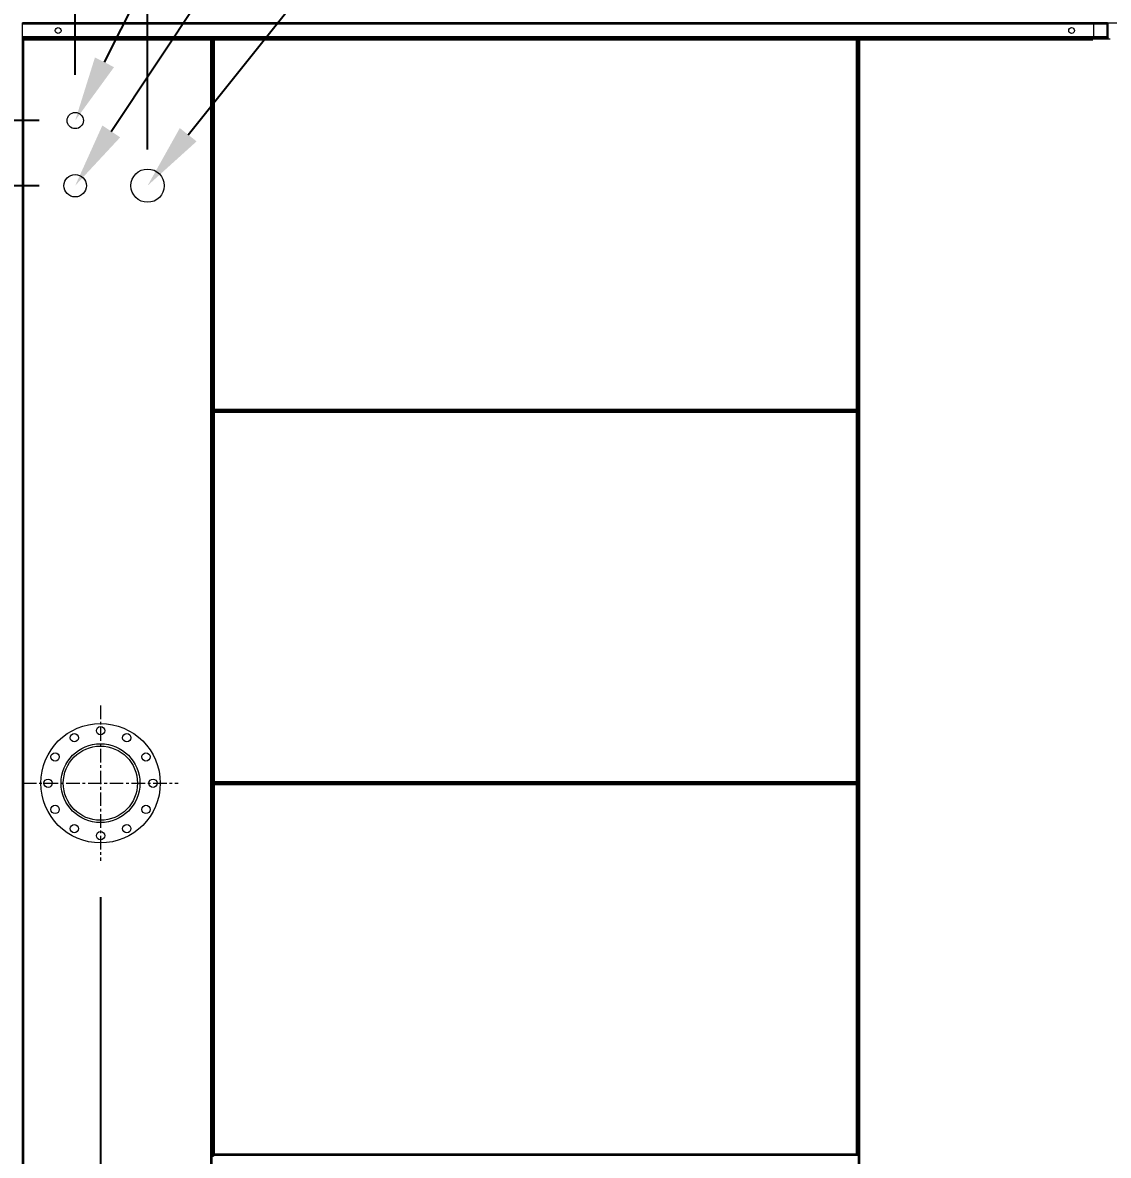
# Model space of a CAD drawing. Header units: millimetres. Extents: x -662582 to 33115, y -140469 to 24125.
# Drawn here: x 13013 to 16013, y 17692 to 20820 of the extents above; entities that cross this region are included whole.
import ezdxf
from ezdxf import colors
from ezdxf.entities.mleader import LeaderData, LeaderLine
from ezdxf.math import Vec2, Vec3

# ---------------------------------------------------------------- set-up
doc = ezdxf.new("R2010")
doc.units = ezdxf.units.MM
doc.linetypes.add('CENTER', pattern=[2, 1.25, -0.25, 0.25, -0.25])
doc.layers.add('center', color=1, linetype='CENTER')
doc.layers.add('냉각탑_dim', color=1, linetype='Continuous')
doc.styles.get("Standard").update_dxf_attribs({"font": 'arial.ttf'})
doc.dimstyles.new('1.40', dxfattribs={"dimscale": 20, "dimtxt": 1.5, "dimasz": 1, "dimexe": 0.5, "dimexo": 0.5, "dimgap": 0.5, "dimtad": 1, "dimdec": 0, "dimzin": 0, "dimdsep": 46, "dimtxsty": 'Standard', "dimcen": 0, "dimclrd": 2, "dimclre": 2, "dimclrt": 3, "dimadec": 0, "dimazin": 0, "dimtfac": 1, "dimtdec": 0, "dimtmove": 0, "dimatfit": 0, "dimfxl": 1, "dimtolj": 1, "dimtzin": 0, "dimlwd": -1, "dimlwe": -1, "dimarcsym": 0})

# ---------------------------------------------------------------- blocks, each defined once
blk = doc.blocks.new('*D443')
at = {"color": 2, "transparency": 16777216}
for p, q in [((12913.9, 18719.5), (10057.3, 18719.5)), ((10067.3, 18599.5), (10067.3, 16739.5)), ((11213.2, 16619.5), (10057.3, 16619.5))]:
    blk.add_line(p, q, dxfattribs=at)
for points in [[(10047.3, 18599.5), (10087.3, 18599.5), (10067.3, 18719.5)], [(10047.3, 16739.5), (10087.3, 16739.5), (10067.3, 16619.5)]]:
    blk.add_solid(points, dxfattribs=at)
at = {"layer": 'Defpoints', "color": 0, "transparency": 16777216}
for p in [(13013.9, 18719.5), (10067.3, 16619.5), (11313.2, 16619.5)]:
    blk.add_point(p, dxfattribs=at)
at = {"color": 3, "lineweight": 20, "transparency": 16777216, "insert": (9935.8, 17669.5), "char_height": 140, "attachment_point": 5, "rotation": 90}
blk.add_mtext('\\A1;2100', dxfattribs=at)
blk = doc.blocks.new('*D449')
at = {"color": 2, "transparency": 16777216}
for p, q in [((13228.4, 18405), (13228.4, 15888.6)), ((11313.2, 16519.5), (11313.2, 15888.6)), ((13108.4, 15898.6), (11433.2, 15898.6))]:
    blk.add_line(p, q, dxfattribs=at)
for points in [[(11433.2, 15918.6), (11433.2, 15878.6), (11313.2, 15898.6)], [(13108.4, 15918.6), (13108.4, 15878.6), (13228.4, 15898.6)]]:
    blk.add_solid(points, dxfattribs=at)
at = {"layer": 'Defpoints', "color": 0, "transparency": 16777216}
for p in [(13228.4, 18505), (11313.2, 16619.5), (11313.2, 15898.6)]:
    blk.add_point(p, dxfattribs=at)
at = {"color": 3, "lineweight": 20, "transparency": 16777216, "insert": (12270.8, 16030.1), "char_height": 140, "attachment_point": 5}
blk.add_mtext('\\A1;1915', dxfattribs=at)
blk = doc.blocks.new('*D450')
at = {"color": 2, "transparency": 16777216}
for p, q in [((11313.2, 20919.5), (11313.2, 21344.2)), ((13158.4, 20676), (13158.4, 21344.2)), ((13038.4, 21334.2), (11433.2, 21334.2))]:
    blk.add_line(p, q, dxfattribs=at)
for points in [[(11433.2, 21354.2), (11433.2, 21314.2), (11313.2, 21334.2)], [(13038.4, 21354.2), (13038.4, 21314.2), (13158.4, 21334.2)]]:
    blk.add_solid(points, dxfattribs=at)
at = {"layer": 'Defpoints', "color": 0, "transparency": 16777216}
for p in [(11313.2, 21334.2), (11313.2, 20819.5), (13158.4, 20576)]:
    blk.add_point(p, dxfattribs=at)
at = {"color": 3, "lineweight": 20, "transparency": 16777216, "insert": (12235.8, 21465.7), "char_height": 140, "attachment_point": 5}
blk.add_mtext('\\A1;1845', dxfattribs=at)
blk = doc.blocks.new('*D453')
at = {"color": 2, "transparency": 16777216}
for p, q in [((11313.2, 20919.5), (11313.2, 21819.7)), ((13238.4, 21809.7), (11433.2, 21809.7)), ((13358.4, 20470), (13358.4, 21819.7))]:
    blk.add_line(p, q, dxfattribs=at)
for points in [[(11433.2, 21829.7), (11433.2, 21789.7), (11313.2, 21809.7)], [(13238.4, 21829.7), (13238.4, 21789.7), (13358.4, 21809.7)]]:
    blk.add_solid(points, dxfattribs=at)
at = {"layer": 'Defpoints', "color": 0, "transparency": 16777216}
for p in [(11313.2, 21809.7), (11313.2, 20819.5), (13358.4, 20370)]:
    blk.add_point(p, dxfattribs=at)
at = {"color": 3, "lineweight": 20, "transparency": 16777216, "insert": (12335.8, 21941.2), "char_height": 140, "attachment_point": 5}
blk.add_mtext('\\A1;2045', dxfattribs=at)
blk = doc.blocks.new('*D454')
at = {"color": 2, "transparency": 16777216}
for p, q in [((10793.9, 20939.5), (10793.9, 21059.5)), ((11213.2, 20819.5), (10783.9, 20819.5)), ((10793.9, 20819.5), (10793.9, 20550)), ((13058.4, 20550), (10783.9, 20550)), ((10793.9, 20430), (10793.9, 19876.1))]:
    blk.add_line(p, q, dxfattribs=at)
for points in [[(10773.9, 20939.5), (10813.9, 20939.5), (10793.9, 20819.5)], [(10773.9, 20430), (10813.9, 20430), (10793.9, 20550)]]:
    blk.add_solid(points, dxfattribs=at)
at = {"layer": 'Defpoints', "color": 0, "transparency": 16777216}
for p in [(10793.9, 20819.5), (11313.2, 20819.5), (13158.4, 20550)]:
    blk.add_point(p, dxfattribs=at)
at = {"color": 3, "lineweight": 20, "transparency": 16777216, "insert": (10662.4, 20091.7), "char_height": 140, "attachment_point": 5, "rotation": 90}
blk.add_mtext('\\A1;270', dxfattribs=at)
blk = doc.blocks.new('*D455')
at = {"color": 2, "transparency": 16777216}
for p, q in [((11213.2, 20819.5), (10057.3, 20819.5)), ((10067.3, 20490), (10067.3, 20699.5)), ((13058.4, 20370), (10057.3, 20370))]:
    blk.add_line(p, q, dxfattribs=at)
for points in [[(10047.3, 20699.5), (10087.3, 20699.5), (10067.3, 20819.5)], [(10047.3, 20490), (10087.3, 20490), (10067.3, 20370)]]:
    blk.add_solid(points, dxfattribs=at)
at = {"layer": 'Defpoints', "color": 0, "transparency": 16777216}
for p in [(10067.3, 20819.5), (11313.2, 20819.5), (13158.4, 20370)]:
    blk.add_point(p, dxfattribs=at)
at = {"color": 3, "lineweight": 20, "transparency": 16777216, "insert": (9935.8, 20594.8), "char_height": 140, "attachment_point": 5, "rotation": 90}
blk.add_mtext('\\A1;450', dxfattribs=at)
blk = doc.blocks.new('43632')
at = {"color": 7, "lineweight": 13}
for centre, radius in [((149363.5, -87474.9), 165), ((149363.5, -87329.9), 11.5), ((149291, -87349.3), 11.5), ((149436, -87349.3), 11.5), ((149363.5, -87474.9), 109), ((149237.9, -87402.4), 11.5), ((149489.1, -87402.4), 11.5), ((149218.5, -87474.9), 11.5), ((149508.5, -87474.9), 11.5), ((149237.9, -87547.4), 11.5), ((149489.1, -87547.4), 11.5), ((149291, -87600.4), 11.5), ((149436, -87600.4), 11.5), ((149363.5, -87619.9), 11.5)]:
    blk.add_circle(centre, radius, dxfattribs=at)
blk = doc.blocks.new('4')
at = {"lineweight": 20}
for p, q in [((13013.2, 16619.5), (13013.2, 20819.5)), ((16009.7, 20819.5), (18411.9, 20819.5))]:
    blk.add_line(p, q, dxfattribs=at)
at = {"color": 7, "lineweight": 20}
for p, q in [((16009.7, 20819.5), (13013.2, 20819.5)), ((16009.7, 20816.1), (13013.2, 20816.1)), ((16009.7, 20780.9), (13013.2, 20780.9)), ((16008, 20777.5), (13014.8, 20777.5)), ((15317.4, 20775.5), (13542.2, 20775.5)), ((13016.2, 16666.9), (13016.2, 20772.1)), ((13533.4, 16666.9), (13533.4, 20772.1)), ((13536.8, 16665.2), (13536.8, 20773.8)), ((15317.4, 20772.1), (13542.2, 20772.1)), ((15322.8, 16665.2), (15322.8, 20773.8)), ((15326.2, 16666.9), (15326.2, 20772.1)), ((15317.4, 19751.9), (13542.2, 19751.9)), ((15317.4, 19748.5), (13542.2, 19748.5)), ((15317.4, 19747), (13542.2, 19747)), ((15317.4, 19743.6), (13542.2, 19743.6)), ((15317.4, 18723.4), (13542.2, 18723.4)), ((15317.4, 18720), (13542.2, 18720)), ((15317.4, 18718.5), (13542.2, 18718.5)), ((15317.4, 18715.1), (13542.2, 18715.1)), ((15317.4, 17694.9), (13542.2, 17694.9)), ((15317.4, 17691.5), (13542.2, 17691.5))]:
    blk.add_line(p, q, dxfattribs=at)
at = {"color": 7, "lineweight": 20, "ltscale": 0.001417}
for p, q in [((15972.1, 20816.1), (15972.1, 20819.5)), ((16009.7, 20816.1), (16009.7, 20819.5)), ((13542.2, 20772.1), (13542.2, 20775.5)), ((15317.4, 20772.1), (15317.4, 20775.5)), ((13538.8, 20772.1), (13542.2, 20772.1)), ((15320.8, 20772.1), (15317.4, 20772.1)), ((13538.8, 19751.9), (13542.2, 19751.9)), ((13538.8, 19743.6), (13542.2, 19743.6)), ((13542.2, 19751.9), (13542.2, 19748.5)), ((13542.2, 19743.6), (13542.2, 19747)), ((15320.8, 19751.9), (15317.4, 19751.9)), ((15317.4, 19751.9), (15317.4, 19748.5)), ((15317.4, 19743.6), (15317.4, 19747)), ((15320.8, 19743.6), (15317.4, 19743.6)), ((13538.8, 18723.4), (13542.2, 18723.4)), ((13538.8, 18715.1), (13542.2, 18715.1)), ((13542.2, 18723.4), (13542.2, 18720)), ((13542.2, 18715.1), (13542.2, 18718.5)), ((15320.8, 18723.4), (15317.4, 18723.4)), ((15317.4, 18723.4), (15317.4, 18720)), ((15317.4, 18715.1), (15317.4, 18718.5)), ((15320.8, 18715.1), (15317.4, 18715.1)), ((13538.8, 17694.9), (13542.2, 17694.9)), ((13542.2, 17694.9), (13542.2, 17691.5)), ((15320.8, 17694.9), (15317.4, 17694.9)), ((15317.4, 17694.9), (15317.4, 17691.5))]:
    blk.add_line(p, q, dxfattribs=at)
at = {"color": 7, "lineweight": 20, "ltscale": 0.014667}
for p, q in [((15972.1, 20816.1), (15972.1, 20780.9)), ((16009.7, 20780.9), (16009.7, 20816.1))]:
    blk.add_line(p, q, dxfattribs=at)
at = {"color": 7, "lineweight": 20, "ltscale": 0.000708333}
blk.add_line((16011.4, 20817.5), (16009.7, 20817.5), dxfattribs=at)
at = {"color": 7, "lineweight": 20, "ltscale": 0.00030251}
blk.add_line((16010.1, 20818.8), (16010.1, 20819.5), dxfattribs=at)
at = {"color": 7, "lineweight": 20, "ltscale": 0.000333335}
blk.add_line((16011.4, 20818.3), (16011.4, 20817.5), dxfattribs=at)
at = {"color": 7, "lineweight": 20, "ltscale": 0.01525}
blk.add_line((16011.4, 20817.5), (16011.4, 20780.9), dxfattribs=at)
at = {"color": 7, "lineweight": 20, "ltscale": 0.000414929}
for p, q in [((13014.8, 20775.5), (13014.8, 20774.5)), ((13534.8, 20775.5), (13534.8, 20774.5)), ((15324.8, 20775.5), (15324.8, 20774.5))]:
    blk.add_line(p, q, dxfattribs=at)
at = {"color": 7, "lineweight": 20, "ltscale": 0.000375}
for p, q in [((13015.7, 20775.5), (13014.8, 20775.5)), ((13059.9, 20775.5), (13059, 20775.5)), ((13533.9, 20775.5), (13534.8, 20775.5)), ((14054.1, 20775.5), (14055, 20775.5)), ((15325.7, 20775.5), (15324.8, 20775.5)), ((15571.9, 20775.5), (15571, 20775.5)), ((15966.1, 20775.5), (15967, 20775.5)), ((15970.9, 20775.5), (15971.8, 20775.5)), ((15320.8, 20772.6), (15320.8, 20773.5)), ((15320.8, 19751.4), (15320.8, 19750.5)), ((15320.8, 19744.1), (15320.8, 19745)), ((15320.8, 18722.9), (15320.8, 18722)), ((15320.8, 18717.6), (15320.8, 18718.5)), ((15320.8, 17696.4), (15320.8, 17695.5))]:
    blk.add_line(p, q, dxfattribs=at)
at = {"color": 7, "lineweight": 20, "ltscale": 0.232167}
blk.add_line((13533.9, 20775.5), (13014.8, 20775.5), dxfattribs=at)
at = {"color": 7, "lineweight": 20, "ltscale": 0.000333333}
for p, q in [((13016, 20775.5), (13015.2, 20775.5)), ((13097.4, 20775.5), (13096.6, 20775.5)), ((13242.2, 20775.5), (13241.4, 20775.5)), ((13291.2, 20775.5), (13292, 20775.5)), ((13372.6, 20775.5), (13373.4, 20775.5)), ((13517.4, 20775.5), (13518.2, 20775.5))]:
    blk.add_line(p, q, dxfattribs=at)
at = {"color": 7, "lineweight": 20, "ltscale": 0.010333}
blk.add_line((13480.8, 20777.5), (13505.6, 20777.5), dxfattribs=at)
at = {"color": 7, "lineweight": 20, "ltscale": 0.000833346}
for p, q in [((13505.6, 20777.5), (13505.6, 20775.5)), ((15505.6, 20777.5), (15505.6, 20775.5))]:
    blk.add_line(p, q, dxfattribs=at)
at = {"color": 7, "lineweight": 20, "ltscale": 0.000625002}
blk.add_line((13533.9, 20775.5), (13535.4, 20775.5), dxfattribs=at)
at = {"color": 7, "lineweight": 20, "ltscale": 0.001542}
blk.add_line((13535.4, 20775.5), (13539.1, 20775.5), dxfattribs=at)
at = {"color": 7, "lineweight": 20, "ltscale": 0.000708346}
blk.add_line((13535.4, 20775.5), (13535.4, 20773.8), dxfattribs=at)
at = {"color": 7, "lineweight": 20, "ltscale": 0.000833333}
for p, q in [((13539.1, 20773.5), (13539.1, 20775.5)), ((15317.4, 20773.5), (15317.4, 20775.5)), ((15320.5, 20773.5), (15320.5, 20775.5)), ((13540.8, 20772.6), (13538.8, 20772.6)), ((15318.8, 20772.6), (15320.8, 20772.6)), ((13540.8, 19751.4), (13538.8, 19751.4)), ((13540.8, 19744.1), (13538.8, 19744.1)), ((13539.1, 19750.5), (13539.1, 19748.5)), ((13539.1, 19745), (13539.1, 19747)), ((15317.4, 19750.5), (15317.4, 19748.5)), ((15317.4, 19745), (15317.4, 19747)), ((15318.8, 19751.4), (15320.8, 19751.4)), ((15318.8, 19744.1), (15320.8, 19744.1)), ((15320.5, 19750.5), (15320.5, 19748.5)), ((15320.5, 19745), (15320.5, 19747)), ((13538.8, 18925.5), (13536.8, 18925.5)), ((13540.8, 18722.9), (13538.8, 18722.9)), ((13540.8, 18715.6), (13538.8, 18715.6)), ((13539.1, 18722), (13539.1, 18720)), ((13539.1, 18716.5), (13539.1, 18718.5)), ((15317.4, 18722), (15317.4, 18720)), ((15317.4, 18716.5), (15317.4, 18718.5)), ((15318.8, 18722.9), (15320.8, 18722.9)), ((15318.8, 18715.6), (15320.8, 18715.6)), ((15320.5, 18722), (15320.5, 18720)), ((15320.5, 18716.5), (15320.5, 18718.5)), ((13538.8, 18513.5), (13536.8, 18513.5)), ((13540.8, 17694.4), (13538.8, 17694.4)), ((13539.1, 17693.5), (13539.1, 17691.5)), ((15317.4, 17693.5), (15317.4, 17691.5)), ((15318.8, 17694.4), (15320.8, 17694.4)), ((15320.5, 17693.5), (15320.5, 17691.5))]:
    blk.add_line(p, q, dxfattribs=at)
at = {"color": 7, "lineweight": 20, "ltscale": 0.001292}
for p, q in [((13539.1, 20775.5), (13542.2, 20775.5)), ((15320.5, 20775.5), (15317.4, 20775.5)), ((13539.1, 20773.5), (13542.2, 20773.5)), ((15320.5, 20773.5), (15317.4, 20773.5)), ((13539.1, 19750.5), (13542.2, 19750.5)), ((13539.1, 19748.5), (13542.2, 19748.5)), ((13539.1, 19747), (13542.2, 19747)), ((13539.1, 19745), (13542.2, 19745)), ((15320.5, 19750.5), (15317.4, 19750.5)), ((15320.5, 19748.5), (15317.4, 19748.5)), ((15320.5, 19747), (15317.4, 19747)), ((15320.5, 19745), (15317.4, 19745)), ((13539.1, 18722), (13542.2, 18722)), ((13539.1, 18720), (13542.2, 18720)), ((13539.1, 18718.5), (13542.2, 18718.5)), ((13539.1, 18716.5), (13542.2, 18716.5)), ((15320.5, 18722), (15317.4, 18722)), ((15320.5, 18720), (15317.4, 18720)), ((15320.5, 18718.5), (15317.4, 18718.5)), ((15320.5, 18716.5), (15317.4, 18716.5)), ((13539.1, 17693.5), (13542.2, 17693.5)), ((13539.1, 17691.5), (13542.2, 17691.5)), ((15320.5, 17693.5), (15317.4, 17693.5)), ((15320.5, 17691.5), (15317.4, 17691.5))]:
    blk.add_line(p, q, dxfattribs=at)
at = {"color": 7, "lineweight": 20, "ltscale": 0.000128159}
for p, q in [((13542.2, 20775.2), (13542.2, 20775.5)), ((13542.2, 19748.8), (13542.2, 19748.5)), ((13542.2, 19746.7), (13542.2, 19747)), ((13542.2, 18720.3), (13542.2, 18720)), ((13542.2, 18718.2), (13542.2, 18718.5)), ((13542.2, 17691.8), (13542.2, 17691.5))]:
    blk.add_line(p, q, dxfattribs=at)
at = {"color": 7, "lineweight": 20, "ltscale": 0.00075}
for p, q in [((13576, 20775.5), (13574.2, 20775.5)), ((13642, 20775.5), (13643.8, 20775.5)), ((14110, 20775.5), (14108.2, 20775.5)), ((14252, 20775.5), (14253.8, 20775.5)), ((14415, 20775.5), (14413.2, 20775.5)), ((14557, 20775.5), (14558.8, 20775.5)), ((15025, 20775.5), (15023.2, 20775.5)), ((15091, 20775.5), (15092.8, 20775.5))]:
    blk.add_line(p, q, dxfattribs=at)
at = {"color": 7, "lineweight": 20, "ltscale": 0.000374988}
for p, q in [((14061.1, 20775.5), (14060.2, 20775.5)), ((14690.3, 20775.5), (14691.2, 20775.5)), ((14698.1, 20775.5), (14697.2, 20775.5)), ((15327.3, 20775.5), (15328.2, 20775.5)), ((15335.1, 20775.5), (15334.2, 20775.5)), ((15964.3, 20775.5), (15965.2, 20775.5))]:
    blk.add_line(p, q, dxfattribs=at)
at = {"color": 7, "lineweight": 20, "ltscale": 0.002167}
blk.add_line((15320.5, 20775.5), (15325.7, 20775.5), dxfattribs=at)
at = {"color": 7, "lineweight": 20, "ltscale": 0.268833}
blk.add_line((15970.9, 20775.5), (15325.7, 20775.5), dxfattribs=at)
at = {"color": 7, "lineweight": 20, "ltscale": 0.008667}
blk.add_line((15484.8, 20777.5), (15505.6, 20777.5), dxfattribs=at)
at = {"color": 7, "lineweight": 20, "ltscale": 0.000162417}
blk.add_line((15971.3, 20775.5), (15970.9, 20775.5), dxfattribs=at)
at = {"color": 7, "lineweight": 20, "ltscale": 0.004227}
blk.add_line((15971.3, 20775.5), (15981.5, 20775.5), dxfattribs=at)
at = {"color": 7, "lineweight": 20, "ltscale": 0.001131}
for p, q in [((15972.1, 20778.2), (15972.1, 20780.9)), ((16009.7, 20780.9), (16009.7, 20778.2))]:
    blk.add_line(p, q, dxfattribs=at)
at = {"color": 7, "lineweight": 20, "ltscale": 0.011728}
blk.add_line((15981.5, 20775.5), (16009.6, 20775.5), dxfattribs=at)
at = {"color": 7, "lineweight": 20, "ltscale": 0.015372}
blk.add_line((15981.5, 20775.5), (16018.4, 20775.5), dxfattribs=at)
at = {"color": 7, "lineweight": 20, "ltscale": 0.000902586}
blk.add_line((16010.2, 20777.5), (16008, 20777.5), dxfattribs=at)
at = {"color": 7, "lineweight": 20, "ltscale": 0.000583333}
for p, q in [((16011, 20775.5), (16009.6, 20775.5)), ((13542.2, 20772.6), (13540.8, 20772.6)), ((15317.4, 20772.6), (15318.8, 20772.6)), ((13542.2, 19751.4), (13540.8, 19751.4)), ((13542.2, 19744.1), (13540.8, 19744.1)), ((15317.4, 19751.4), (15318.8, 19751.4)), ((15317.4, 19744.1), (15318.8, 19744.1)), ((13542.2, 18722.9), (13540.8, 18722.9)), ((13542.2, 18715.6), (13540.8, 18715.6)), ((15317.4, 18722.9), (15318.8, 18722.9)), ((15317.4, 18715.6), (15318.8, 18715.6)), ((13542.2, 17694.4), (13540.8, 17694.4)), ((15317.4, 17694.4), (15318.8, 17694.4))]:
    blk.add_line(p, q, dxfattribs=at)
at = {"color": 7, "lineweight": 20, "ltscale": 0.000708334}
blk.add_line((16011.4, 20780.9), (16009.7, 20780.9), dxfattribs=at)
at = {"color": 7, "lineweight": 20, "ltscale": 0.000414935}
for p, q in [((16010.4, 20778.5), (16009.7, 20779.2)), ((13537.8, 20774.5), (13537.1, 20773.8)), ((13537.8, 20261.5), (13537.1, 20262.2)), ((13537.8, 20257.5), (13537.1, 20256.8)), ((13537.8, 19551.5), (13537.1, 19552.2)), ((13537.8, 19547.5), (13537.1, 19546.8)), ((13537.8, 18930.5), (13537.1, 18931.2)), ((13537.8, 18508.5), (13537.1, 18507.8)), ((13537.8, 17891.5), (13537.1, 17892.2)), ((13537.8, 17887.5), (13537.1, 17886.8))]:
    blk.add_line(p, q, dxfattribs=at)
at = {"color": 7, "lineweight": 20, "ltscale": 0.000249929}
blk.add_line((16011.4, 20780.9), (16011.4, 20780.3), dxfattribs=at)
at = {"color": 7, "lineweight": 20, "ltscale": 2.22761e-05}
blk.add_line((16011.4, 20780.3), (16011.4, 20780.3), dxfattribs=at)
at = {"color": 7, "lineweight": 20, "ltscale": 0.000824955}
blk.add_line((16011.4, 20780.3), (16011.4, 20778.3), dxfattribs=at)
at = {"color": 7, "lineweight": 20, "ltscale": 2.22174e-05}
blk.add_line((16011.4, 20780.3), (16011.4, 20780.3), dxfattribs=at)
at = {"color": 7, "lineweight": 20, "ltscale": 0.000364732}
blk.add_line((16012, 20778.1), (16011.4, 20778.8), dxfattribs=at)
at = {"color": 7, "lineweight": 20, "ltscale": 0.000562932}
for p, q in [((13013.2, 20773.8), (13014.2, 20773.8)), ((13535.5, 20773.8), (13536.8, 20773.8)), ((15322.8, 20773.8), (15324.2, 20773.8))]:
    blk.add_line(p, q, dxfattribs=at)
at = {"color": 7, "lineweight": 20, "ltscale": 0.23175}
blk.add_line((13533.4, 20772.1), (13013.2, 20772.1), dxfattribs=at)
at = {"color": 7, "lineweight": 20, "ltscale": 0.000502197}
for p, q in [((13015.4, 20773.8), (13014.2, 20773.8)), ((13534.3, 20773.8), (13535.5, 20773.8)), ((15325.4, 20773.8), (15324.2, 20773.8))]:
    blk.add_line(p, q, dxfattribs=at)
at = {"color": 7, "lineweight": 20, "ltscale": 0.000293404}
for p, q in [((13014.8, 20773.8), (13014.8, 20774.5)), ((13534.8, 20773.8), (13534.8, 20774.5)), ((15324.8, 20773.8), (15324.8, 20774.5))]:
    blk.add_line(p, q, dxfattribs=at)
at = {"color": 7, "lineweight": 20, "ltscale": 0.000547135}
blk.add_line((13538.1, 20773.8), (13536.8, 20773.8), dxfattribs=at)
at = {"color": 7, "lineweight": 20, "ltscale": 0.000249753}
blk.add_line((13538.5, 20773.5), (13539.1, 20773.5), dxfattribs=at)
at = {"color": 7, "lineweight": 20, "ltscale": 0.000208333}
for p, q in [((13538.8, 20772.6), (13538.8, 20772.1)), ((13540.8, 20772.6), (13540.8, 20772.1)), ((15318.8, 20772.1), (15318.8, 20772.6)), ((15320.8, 20772.1), (15320.8, 20772.6)), ((13538.8, 19751.9), (13538.8, 19751.4)), ((13538.8, 19744.1), (13538.8, 19743.6)), ((13540.8, 19751.9), (13540.8, 19751.4)), ((13540.8, 19744.1), (13540.8, 19743.6)), ((15318.8, 19751.4), (15318.8, 19751.9)), ((15318.8, 19743.6), (15318.8, 19744.1)), ((15320.8, 19751.4), (15320.8, 19751.9)), ((15320.8, 19743.6), (15320.8, 19744.1)), ((13538.8, 18723.4), (13538.8, 18722.9)), ((13538.8, 18715.6), (13538.8, 18715.1)), ((13540.8, 18723.4), (13540.8, 18722.9)), ((13540.8, 18715.6), (13540.8, 18715.1)), ((15318.8, 18722.9), (15318.8, 18723.4)), ((15318.8, 18715.1), (15318.8, 18715.6)), ((15320.8, 18722.9), (15320.8, 18723.4)), ((15320.8, 18715.1), (15320.8, 18715.6)), ((13538.8, 17694.9), (13538.8, 17694.4)), ((13540.8, 17694.9), (13540.8, 17694.4)), ((15318.8, 17694.4), (15318.8, 17694.9)), ((15320.8, 17694.4), (15320.8, 17694.9))]:
    blk.add_line(p, q, dxfattribs=at)
at = {"color": 7, "lineweight": 20, "ltscale": 0.362583}
for p, q in [((13538.8, 20772.1), (13538.8, 19751.9)), ((13542.2, 20772.1), (13542.2, 19751.9)), ((15317.4, 19751.9), (15317.4, 20772.1)), ((15320.8, 19751.9), (15320.8, 20772.1)), ((13538.8, 19743.6), (13538.8, 18723.4)), ((13542.2, 19743.6), (13542.2, 18723.4)), ((15317.4, 18723.4), (15317.4, 19743.6)), ((15320.8, 18723.4), (15320.8, 19743.6)), ((13538.8, 18715.1), (13538.8, 17694.9)), ((13542.2, 18715.1), (13542.2, 17694.9)), ((15317.4, 17694.9), (15317.4, 18715.1)), ((15320.8, 17694.9), (15320.8, 18715.1))]:
    blk.add_line(p, q, dxfattribs=at)
at = {"color": 7, "lineweight": 20, "ltscale": 0.000208344}
for p, q in [((15317.4, 20772.6), (15317.4, 20772.1)), ((15317.4, 19744.1), (15317.4, 19743.6)), ((15317.4, 18715.6), (15317.4, 18715.1))]:
    blk.add_line(p, q, dxfattribs=at)
at = {"color": 7, "lineweight": 20, "ltscale": 0.000124937}
for p, q in [((15320.8, 20773.5), (15320.5, 20773.5)), ((15320.8, 19750.5), (15320.5, 19750.5)), ((15320.8, 19745), (15320.5, 19745)), ((15320.8, 18722), (15320.5, 18722)), ((15320.8, 18718.5), (15320.5, 18718.5))]:
    blk.add_line(p, q, dxfattribs=at)
at = {"color": 7, "lineweight": 20, "ltscale": 0.000833328}
blk.add_line((15320.8, 20772.1), (15322.8, 20772.1), dxfattribs=at)
at = {"color": 7, "lineweight": 20, "ltscale": 0.00083334}
blk.add_line((15322.8, 20745.5), (15320.8, 20745.5), dxfattribs=at)
at = {"color": 7, "lineweight": 20, "ltscale": 0.268417}
blk.add_line((15970.4, 20772.1), (15326.2, 20772.1), dxfattribs=at)
at = {"color": 7, "lineweight": 20, "ltscale": 0.000547189}
for p, q in [((13538.1, 20262.2), (13536.8, 20262.2)), ((13538.1, 20256.8), (13536.8, 20256.8)), ((13538.1, 19552.2), (13536.8, 19552.2)), ((13538.1, 19546.8), (13536.8, 19546.8)), ((13538.1, 18931.2), (13536.8, 18931.2)), ((13538.1, 18507.8), (13536.8, 18507.8)), ((13538.1, 17892.2), (13536.8, 17892.2)), ((13538.1, 17886.8), (13536.8, 17886.8))]:
    blk.add_line(p, q, dxfattribs=at)
at = {"color": 7, "lineweight": 20, "ltscale": 0.003042}
for p, q in [((13538.8, 19744.1), (13538.8, 19751.4)), ((13538.8, 18715.6), (13538.8, 18722.9)), ((13538.8, 18715.6), (13538.8, 18722.9)), ((13538.8, 17694.4), (13538.8, 17687.1))]:
    blk.add_line(p, q, dxfattribs=at)
at = {"color": 7, "lineweight": 20, "ltscale": 0.000625}
for p, q in [((13542.2, 19747), (13542.2, 19748.5)), ((13638.9, 19747), (13638.9, 19748.5)), ((13642.3, 19747), (13642.3, 19748.5)), ((13647, 19748.5), (13647, 19747)), ((13701.3, 19748.5), (13701.3, 19747)), ((13706.5, 19748.5), (13706.5, 19747)), ((13721.3, 19747), (13721.3, 19748.5)), ((13723.8, 19747), (13723.8, 19748.5)), ((13726.4, 19748.5), (13726.4, 19747)), ((13726.4, 19748.5), (13726.4, 19747)), ((13726.5, 19748.5), (13726.5, 19747)), ((13731.6, 19748.5), (13731.6, 19747)), ((13733.6, 19748.5), (13733.6, 19747)), ((13768.4, 19748.5), (13768.4, 19747)), ((14053.6, 19747), (14053.6, 19748.5)), ((14057, 19747), (14057, 19748.5)), ((14058.2, 19748.5), (14058.2, 19747)), ((14061.6, 19748.5), (14061.6, 19747)), ((14065.2, 19748.5), (14065.2, 19747)), ((14105, 19748.5), (14105, 19747)), ((14110.2, 19748.5), (14110.2, 19747)), ((14172.8, 19747), (14172.8, 19748.5)), ((14187.6, 19747), (14187.6, 19748.5)), ((14192.8, 19748.5), (14192.8, 19747)), ((14198, 19748.5), (14198, 19747)), ((14212.8, 19747), (14212.8, 19748.5)), ((14251.8, 19748.5), (14251.8, 19747)), ((14410, 19748.5), (14410, 19747)), ((14415.2, 19748.5), (14415.2, 19747)), ((14556.8, 19748.5), (14556.8, 19747)), ((14689.8, 19748.5), (14689.8, 19747)), ((14693.2, 19748.5), (14693.2, 19747)), ((14695.2, 19748.5), (14695.2, 19747)), ((14698.6, 19748.5), (14698.6, 19747)), ((14702.2, 19748.5), (14702.2, 19747)), ((15020, 19748.5), (15020, 19747)), ((15025.2, 19748.5), (15025.2, 19747)), ((15090.8, 19748.5), (15090.8, 19747)), ((15096, 19748.5), (15096, 19747)), ((15096, 19748.5), (15096, 19747)), ((15098.6, 19747), (15098.6, 19748.5)), ((15100.6, 19748.5), (15100.6, 19747)), ((15186.2, 19747), (15186.2, 19748.5)), ((15201, 19747), (15201, 19748.5)), ((15206.2, 19747), (15206.2, 19748.5)), ((15216.4, 19747), (15216.4, 19748.5)), ((15251, 19747), (15251, 19748.5)), ((15254.4, 19747), (15254.4, 19748.5)), ((15256.4, 19748.5), (15256.4, 19747)), ((15256.4, 19748.5), (15256.4, 19747)), ((15256.5, 19748.5), (15256.5, 19747)), ((15261.6, 19748.5), (15261.6, 19747)), ((15263.6, 19748.5), (15263.6, 19747)), ((13542.2, 18718.5), (13542.2, 18720)), ((13638.9, 18718.5), (13638.9, 18720)), ((13642.3, 18718.5), (13642.3, 18720))]:
    blk.add_line(p, q, dxfattribs=at)
at = {"color": 7, "lineweight": 20, "ltscale": 0.000624608}
blk.add_line((13733.8, 19748.5), (13733.8, 19747), dxfattribs=at)
at = {"color": 7, "lineweight": 20, "ltscale": 0.000624057}
for p, q in [((14257, 19748.5), (14257, 19747)), ((14562, 19748.5), (14562, 19747))]:
    blk.add_line(p, q, dxfattribs=at)
at = {"color": 7, "lineweight": 20, "ltscale": 0.000208322}
for p, q in [((15317.4, 19751.9), (15317.4, 19751.4)), ((15317.4, 18723.4), (15317.4, 18722.9)), ((15317.4, 17694.9), (15317.4, 17694.4))]:
    blk.add_line(p, q, dxfattribs=at)
at = {"color": 7, "lineweight": 20, "ltscale": 0.000354584}
for p, q in [((13645.5, 18719.2), (13645.5, 18720)), ((15319.1, 18719.2), (15319.1, 18720))]:
    blk.add_line(p, q, dxfattribs=at)
at = {"color": 7, "lineweight": 20, "ltscale": 0.000270413}
blk.add_line((13645.5, 18718.5), (13645.5, 18719.2), dxfattribs=at)
at = {"color": 7, "lineweight": 20, "ltscale": 0.000374989}
blk.add_line((15317.4, 18715.6), (15317.4, 18716.5), dxfattribs=at)
at = {"color": 7, "lineweight": 20, "ltscale": 0.000270414}
blk.add_line((15319.1, 18718.5), (15319.1, 18719.2), dxfattribs=at)
at = {"color": 7, "lineweight": 20, "ltscale": 0.000833336}
blk.add_line((15320.8, 18715.6), (15320.8, 18717.6), dxfattribs=at)
at = {"color": 7, "lineweight": 20, "ltscale": 0.000375003}
blk.add_line((15319.1, 17694.4), (15319.1, 17693.5), dxfattribs=at)
at = {"color": 7, "lineweight": 20}
for centre in [(13111.4, 20798.5), (15911.4, 20798.5)]:
    blk.add_circle(centre, 8, dxfattribs=at)
at = {"lineweight": 20}
blk.add_circle((13158.4, 20550), 22.5, dxfattribs=at)
at = {"color": 0, "lineweight": 20}
for centre, radius in [((13158.4, 20370), 31), ((13358.4, 20370), 46), ((13228.1, 18719.5), 102.5)]:
    blk.add_circle(centre, radius, dxfattribs=at)
at = {"color": 7, "lineweight": 20}
for centre, radius, start, end in [((16008, 20816.1), 3.4, 89.7938, 90), ((16008, 20816.1), 3.4, 24.3155, 60), ((16009.6, 20816.1), 3.4, 65.851, 81.5435), ((16010.2, 20818.3), 1.2, 0, 89.4334), ((16010.2, 20818.3), 2.8, 0, 25.3756), ((13051.6, 20772.1), 3.4, 89.7792, 90), ((13480.8, 20772.3), 5.2, 90, 142.0205), ((13535.4, 20772.1), 3.4, 0.2405, 90), ((13542.2, 20772.1), 3.4, 90, 90.2989), ((14061.6, 20772.1), 3.4, 90, 90.2359), ((14096.8, 20772.1), 3.4, 89.7633, 90), ((14654.6, 20772.1), 3.4, 90, 90.2351), ((14689.8, 20772.1), 3.4, 89.7641, 90), ((14698.6, 20772.1), 3.4, 90, 90.2359), ((14733.8, 20772.1), 3.4, 89.7633, 90), ((15291.6, 20772.1), 3.4, 90, 90.2351), ((15326.8, 20772.1), 3.4, 89.7641, 90), ((15335.6, 20772.1), 3.4, 90, 90.2359), ((15370.8, 20772.1), 3.4, 89.7633, 90), ((15480.8, 20772.3), 5.2, 90, 142.0205), ((15928.6, 20772.1), 3.4, 90, 90.2351), ((15963.8, 20772.1), 3.4, 89.7641, 90), ((15974.4, 20772.1), 3.4, 90, 91.0525), ((16008, 20780.9), 3.4, 270, 0), ((16009.6, 20772.1), 3.4, 89.7228, 90), ((16010.2, 20780.3), 2.8, 270, 0), ((16009.6, 20780.9), 3.4, 359.0169, 0), ((13542.2, 20772.1), 3.4, 155.6851, 171.5443), ((13542.2, 20772.1), 1.4, 90.4659, 159.0752), ((15340.6, 20755), 28.8, 139.9195, 142.2232), ((13535.4, 20263.9), 3.4, 294.3152, 359.7595), ((13535.4, 20255.1), 3.4, 0.2404, 65.6848), ((15340.6, 19769), 28.8, 217.7768, 220.0805), ((15340.6, 19726.5), 28.8, 139.9195, 142.2232), ((13535.4, 19553.9), 3.4, 294.3152, 359.7596), ((13535.4, 19545.1), 3.4, 0.2404, 65.6848), ((13535.4, 18932.9), 3.4, 294.3152, 359.7595), ((13535.4, 18924.1), 3.4, 24.3156, 65.6848), ((13636, 18710), 13.3, 40.1056, 43.8741), ((15340.6, 18740.5), 28.8, 217.7768, 220.0805), ((15328.7, 18710), 13.3, 136.1259, 139.8944), ((13535.4, 18514.9), 3.4, 294.3152, 335.6842), ((13535.4, 18506.1), 3.4, 0.2405, 65.6848), ((13535.4, 17893.9), 3.4, 294.3152, 359.7596), ((13535.4, 17885.1), 3.4, 0.2404, 65.6848)]:
    blk.add_arc(centre, radius, start, end, dxfattribs=at)
for centre, major_axis, ratio, start_param, end_param in [((13015.9, 20772.1), (0, 3.4), 0.294975, 6.283185, 6.290852), ((13727.9, 20772.1), (0, -3.4), 0.996195, 3.129521, 3.141593), ((13841.4, 20772.1), (0, -3.4), 0.996195, 3.127309, 3.141593), ((15102, 20772.1), (0, 3.4), 0.996195, 6.283185, 6.303633), ((15259.7, 20772.1), (0, 3.4), 0.996195, 6.283185, 6.298721), ((15265.9, 20772.1), (0, 3.4), 0.996195, 0, 0.015531), ((15373.3, 20772.1), (0, 3.4), 0.996195, 6.283185, 6.298063), ((15525.3, 20772.7), (0, -2.8), 0.258819, 3.141593, 3.145461), ((15975.7, 20772.1), (0, -3.4), 0.766044, 3.141593, 3.159738)]:
    blk.add_ellipse(centre, major_axis=major_axis, ratio=ratio, start_param=start_param, end_param=end_param, dxfattribs=at)
for points in [[(13013.2, 20778.1), (13013.5, 20777.9), (13013.8, 20777.7), (13014.2, 20777.6), (13014.5, 20777.5), (13014.8, 20777.5)], [(15972.1, 20778.2), (15971.8, 20777.9), (15971.5, 20777.7), (15971.1, 20777.6), (15970.8, 20777.5), (15970.4, 20777.5)], [(16009.7, 20778.2), (16009.4, 20777.9), (16009, 20777.7), (16008.7, 20777.6), (16008.4, 20777.5), (16008, 20777.5)], [(16011.4, 20778.3), (16011.2, 20778), (16010.9, 20777.8), (16010.7, 20777.6), (16010.5, 20777.5), (16010.2, 20777.5)], [(13014.2, 20773.8), (13014.5, 20773.5), (13014.9, 20773.1), (13015.4, 20772.8), (13015.8, 20772.4), (13016.2, 20772.1)], [(13014.8, 20774.5), (13015.1, 20774.1), (13015.4, 20773.7), (13015.7, 20773.2), (13016, 20772.6), (13016.2, 20772.1)], [(13534.8, 20774.5), (13534.5, 20774.1), (13534.3, 20773.7), (13534, 20773.2), (13533.7, 20772.6), (13533.4, 20772.1)], [(13535.5, 20773.8), (13535.1, 20773.5), (13534.7, 20773.1), (13534.3, 20772.8), (13533.9, 20772.4), (13533.4, 20772.1)], [(13538.1, 20773.8), (13538.4, 20773.5), (13538.6, 20773.1), (13538.8, 20772.8), (13538.8, 20772.5), (13538.8, 20772.1)], [(15319.8, 20773.5), (15319.6, 20773.3), (15319.3, 20773.1), (15319, 20773), (15318.7, 20772.8), (15318.4, 20772.6)], [(15324.2, 20773.8), (15324.5, 20773.5), (15324.9, 20773.1), (15325.4, 20772.8), (15325.8, 20772.4), (15326.2, 20772.1)], [(15324.8, 20774.5), (15325.1, 20774.1), (15325.4, 20773.7), (15325.7, 20773.2), (15326, 20772.6), (15326.2, 20772.1)], [(13538.1, 20262.2), (13538.4, 20262.5), (13538.6, 20262.9), (13538.8, 20263.2), (13538.8, 20263.6), (13538.8, 20263.9)], [(13538.1, 20256.8), (13538.4, 20256.5), (13538.6, 20256.1), (13538.8, 20255.8), (13538.8, 20255.5), (13538.8, 20255.1)], [(15319.8, 19750.5), (15319.6, 19750.7), (15319.3, 19750.9), (15319, 19751.1), (15318.7, 19751.2), (15318.4, 19751.4)], [(15319.8, 19745), (15319.6, 19744.8), (15319.3, 19744.6), (15319, 19744.5), (15318.7, 19744.3), (15318.4, 19744.1)], [(13538.1, 19552.2), (13538.4, 19552.5), (13538.6, 19552.9), (13538.8, 19553.2), (13538.8, 19553.6), (13538.8, 19553.9)], [(13538.1, 19546.8), (13538.4, 19546.5), (13538.6, 19546.1), (13538.8, 19545.8), (13538.8, 19545.5), (13538.8, 19545.1)], [(13538.1, 18931.2), (13538.4, 18931.5), (13538.6, 18931.9), (13538.8, 18932.2), (13538.8, 18932.6), (13538.8, 18932.9)], [(15319.8, 18722), (15319.6, 18722.2), (15319.3, 18722.4), (15319, 18722.6), (15318.7, 18722.7), (15318.4, 18722.9)], [(13538.1, 18507.8), (13538.4, 18507.5), (13538.6, 18507.1), (13538.8, 18506.8), (13538.8, 18506.5), (13538.8, 18506.1)], [(13538.1, 17892.2), (13538.4, 17892.5), (13538.6, 17892.9), (13538.8, 17893.2), (13538.8, 17893.6), (13538.8, 17893.9)], [(13538.1, 17886.8), (13538.4, 17886.5), (13538.6, 17886.1), (13538.8, 17885.8), (13538.8, 17885.5), (13538.8, 17885.1)]]:
    blk.add_open_spline(points, degree=5, dxfattribs=at)
at = {"layer": 'center', "lineweight": 20, "ltscale": 30}
for p, q in [((13228.4, 18934), (13228.4, 18505)), ((13013.9, 18719.5), (13442.9, 18719.5))]:
    blk.add_line(p, q, dxfattribs=at)
at = {"color": 0, "lineweight": 20}
blk.add_blockref('43632', (-136135.1, 106194.4), dxfattribs=at)

msp = doc.modelspace()

# ---------------------------------------------------------------- block references
msp.add_blockref('4', (0, 0))

# ---------------------------------------------------------------- dimensions: what is measured, and where the dimension line sits
at = {"lineweight": 20}
for base, p1, p2, picture, middle in [((11313.2, 21809.7), (13358.4, 20370), (11313.2, 20819.5), '*D453', (12335.8, 21941.2)), ((11313.2, 21334.2), (13158.4, 20576), (11313.2, 20819.5), '*D450', (12235.8, 21465.7)), ((11313.2, 15898.6), (13228.4, 18505), (11313.2, 16619.5), '*D449', (12270.8, 16030.1))]:
    dim = msp.add_linear_dim(base=base, p1=p1, p2=p2, dimstyle='1.40', override={"dimtxt": 7, "dimasz": 6, "dimexo": 5, "dimgap": 3}, dxfattribs=at)
    dim.commit()
    dim.dimension.update_dxf_attribs({"geometry": picture, "text_midpoint": middle})
dim = msp.add_linear_dim(base=(10793.928, 20819.5107), p1=(13158.4137, 20550.0001), p2=(11313.216, 20819.5107), angle=90, dimstyle='1.40', override={"dimtxt": 7, "dimasz": 6, "dimexo": 5, "dimgap": 3}, dxfattribs=at)
dim.commit()
dim.dimension.update_dxf_attribs({"geometry": '*D454', "text_midpoint": (10793.928, 20091.669), "dimtype": 160})
for base, p1, p2, picture, middle in [((10067.2677, 20819.5107), (13158.4137, 20370.0001), (11313.216, 20819.5107), '*D455', (9935.7875, 20594.7554)), ((10067.3, 16619.5), (13013.9, 18719.5), (11313.2, 16619.5), '*D443', (9935.8, 17669.5))]:
    dim = msp.add_linear_dim(base=base, p1=p1, p2=p2, angle=90, dimstyle='1.40', override={"dimtxt": 7, "dimasz": 6, "dimexo": 5, "dimgap": 3}, dxfattribs=at)
    dim.commit()
    dim.dimension.update_dxf_attribs({"geometry": picture, "text_midpoint": middle})

# ---------------------------------------------------------------- leaders
at = {"layer": '냉각탑_dim', "lineweight": 20}
ml = msp.add_multileader_mtext('Standard', dxfattribs=at)
ml.set_content('')
ml.set_leader_properties(color=256)
ml.build(insert=Vec2(0, 0))
ml.multileader.update_dxf_attribs({"text_right_attachment_type": 6, "dogleg_length": 5, "arrow_head_size": 180, "scale": 30})
ctx = ml.context
ctx.base_point, ctx.scale, ctx.char_height, ctx.arrow_head_size, ctx.landing_gap_size, ctx.plane_origin = Vec3(14350.5, 22071.3), 30, 7.18, 180, 3.59, Vec3(13300.1, 21947.4)
ctx.right_attachment = 6
notes = []
notes.append((ctx, [(0, (1, 1, 0), (13924.6, 22071.3), (1, 0), 425.9, [(0, [(13158.4, 20550)], 0, [])])]))
ctx.mtext, ml.multileader.dxf.content_type = None, 0
ml = msp.add_multileader_mtext('Standard', dxfattribs=at)
ml.set_content('')
ml.set_leader_properties(color=256)
ml.build(insert=Vec2(0, 0))
ml.multileader.update_dxf_attribs({"text_right_attachment_type": 6, "dogleg_length": 5, "arrow_head_size": 180, "scale": 30})
ctx = ml.context
ctx.base_point, ctx.scale, ctx.char_height, ctx.arrow_head_size, ctx.landing_gap_size, ctx.plane_origin = Vec3(14350.6, 21652.1), 30, 7.18, 180, 3.59, Vec3(14331.5, 21629.3)
ctx.right_attachment = 6
notes.append((ctx, [(0, (1, 1, 0), (14010.9, 21652.1), (1, 0), 339.7, [(0, [(13158.4, 20370)], 0, [])])]))
ctx.mtext, ml.multileader.dxf.content_type = None, 0
ml = msp.add_multileader_mtext('Standard', dxfattribs=at)
ml.set_content('')
ml.set_leader_properties(color=256)
ml.build(insert=Vec2(0, 0))
ml.multileader.update_dxf_attribs({"text_right_attachment_type": 6, "dogleg_length": 5, "arrow_head_size": 180, "scale": 30})
ctx = ml.context
ctx.base_point, ctx.scale, ctx.char_height, ctx.arrow_head_size, ctx.landing_gap_size, ctx.plane_origin = Vec3(14350.2, 21268.8), 30, 7.18, 180, 3.59, Vec3(14272.9, 21368.8)
ctx.right_attachment = 6
notes.append((ctx, [(0, (1, 1, 0), (14075.3, 21268.8), (1, 0), 274.9, [(0, [(13358.4, 20370)], 0, [])])]))
ctx.mtext, ml.multileader.dxf.content_type = None, 0
for ctx, leaders in notes:
    for number, flags, end, landing, length, lines in leaders:
        leader = LeaderData()
        leader.index, (leader.has_last_leader_line, leader.has_dogleg_vector, leader.attachment_direction) = number, flags
        leader.last_leader_point, leader.dogleg_vector, leader.dogleg_length = Vec3(end), Vec3(landing), length
        for number, points, colour, breaks in lines:
            line = LeaderLine()
            line.index, line.vertices, line.color, line.breaks = number, Vec3.list(points), colors.encode_raw_color(colour), breaks
            leader.lines.append(line)
        ctx.leaders.append(leader)

doc.saveas('drawing.dxf')
